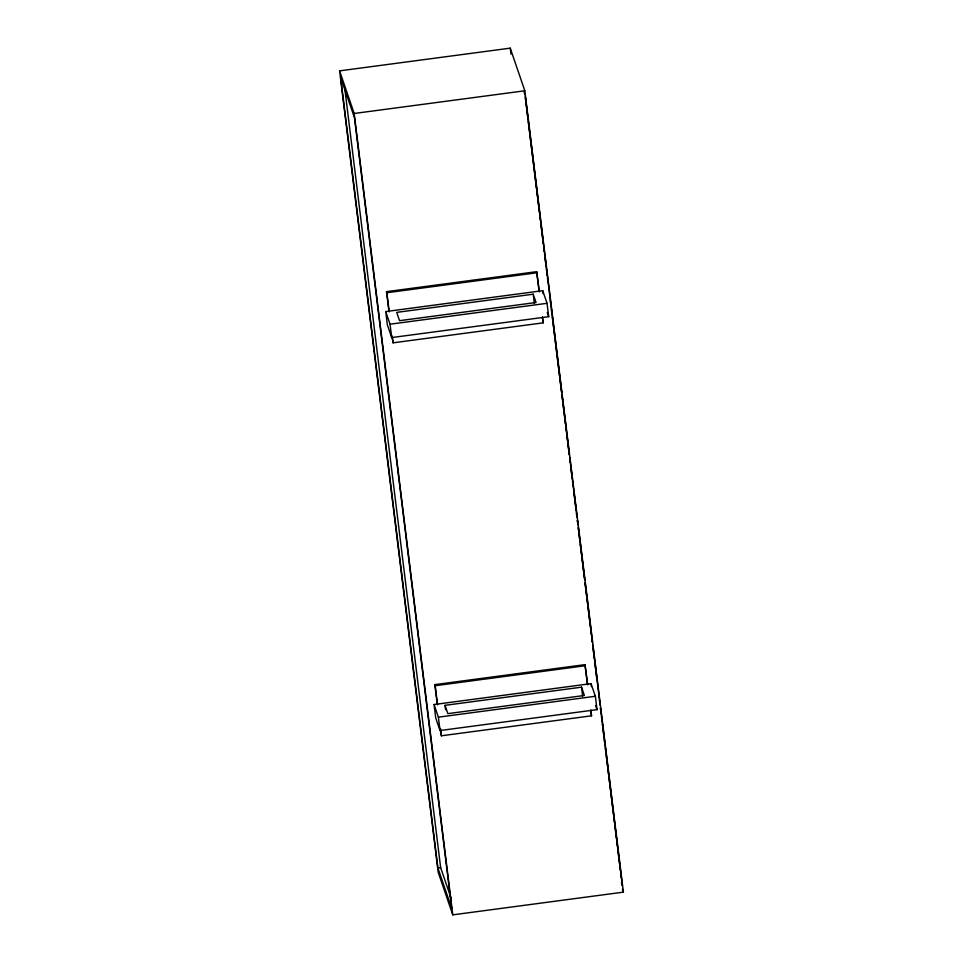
<?xml version="1.0" encoding="UTF-8"?>
<svg xmlns="http://www.w3.org/2000/svg" width="963" height="963" viewBox="0 0 963 963"><rect width="100%" height="100%" fill="white"/><g stroke="black" fill="none" stroke-linecap="round" stroke-linejoin="round"><path stroke-width="1.44" d="M339.59 70.865L510.234 48.15L524.823 90.775L623.41 892.135L452.766 914.85L438.177 872.225L339.59 70.865L354.191 113.478L452.766 914.85M354.191 113.478L524.823 90.775M388.871 310.808L386.512 291.657L536.68 271.674L539.4 291.909M386.512 291.657L386.885 292.74L537.041 272.758M385.73 311.567L542.723 290.67L547.044 303.309L548.693 316.671L391.7 337.568L387.367 324.916L385.73 311.567L390.051 324.206L391.7 337.568M533.225 294.197L396.708 312.373L399.549 320.679L536.066 302.502L533.225 294.197L534.321 303.104M390.051 324.206L547.044 303.309M391.953 335.858L393.048 342.828L543.204 322.846L542.482 316.959M437.19 703.772L434.831 684.633L584.998 664.639L587.731 684.874M434.831 684.633L435.204 685.716L585.372 665.722M434.048 704.531L591.041 683.634L595.375 696.273L597.012 709.635L440.019 730.532L435.697 717.892L434.048 704.531L438.382 717.17L440.019 730.532M445.026 705.337L581.544 687.173L584.385 695.479L447.879 713.643L445.026 705.337L445.58 709.791M438.382 717.17L595.375 696.273M440.272 728.822L441.367 735.792L591.535 715.81L590.801 709.924M437.912 868.048L451.707 908.35L354.444 117.667L340.649 77.353L437.912 868.048L440.645 867.675L451.105 898.262M524.137 92.171L525.088 94.952M547.249 312.457L548.693 316.671M543.204 322.846L542.289 317.345M595.567 705.422L597.012 709.635M591.535 715.81L590.801 711.777M621.4 882.866L622.351 885.647L612.071 802.095M622.435 889.294L623.41 892.135M525.268 96.444L546.19 266.522M546.563 269.508L553.906 329.177M554.267 332.163L561.61 391.833M561.971 394.818L569.314 454.5M569.687 457.473L577.03 517.155M577.391 520.14L577.944 524.606M578.306 527.592L584.734 579.81L584.108 575.368M585.095 582.796L592.438 642.465M592.811 645.451L600.142 705.133M600.515 708.106L604.006 736.454M604.367 739.44L611.71 799.109M525.353 97.757L527.917 118.63M528.29 121.603L528.843 126.081M529.205 129.066L531.769 149.927M532.142 152.912L532.695 157.39M533.057 160.364L535.621 181.237M535.994 184.222L536.535 188.688M536.909 191.673L539.473 212.546M539.846 215.519L540.387 219.997M540.761 222.983L543.325 243.844M543.698 246.829L544.239 251.307M544.613 254.28L547.177 275.153M547.538 278.138L548.091 282.604M550.306 300.612L551.041 306.547M551.402 309.52L551.955 313.974M552.317 316.935L552.87 321.389M553.231 324.362L554.869 337.724M555.242 340.685L558.709 368.889M559.07 371.85L559.623 376.304M559.985 379.278L561.634 392.627M561.995 395.6L562.536 400.054M562.91 403.016L565.462 423.804M565.823 426.765L566.376 431.219M566.738 434.193L569.302 454.969M569.663 457.931L570.204 462.384M570.578 465.358L572.215 478.719M572.588 481.681L573.129 486.134M573.695 490.769L576.079 510.065M576.44 513.038L576.981 517.492M577.355 520.453L577.896 524.907M578.269 527.88L579.907 541.23M580.268 544.203L580.821 548.657M581.183 551.618L583.747 572.407M585.023 582.796L586.66 596.145M587.033 599.118L587.574 603.572M587.936 606.534L590.5 627.31M590.861 630.284L591.414 634.737M591.776 637.711L592.317 642.152M592.69 645.126L594.327 658.487M594.701 661.449L596.891 679.264M598.733 694.287L599.106 697.272M599.468 700.245L600.021 704.723M600.382 707.709L601.117 713.667M601.49 716.653L602.031 721.118M602.405 724.104L604.969 744.977M605.342 747.95L605.883 752.428M606.257 755.413L606.798 759.879M607.172 762.865L608.821 776.274M609.182 779.26L609.735 783.726M610.109 786.711L612.673 807.584M613.034 810.569L613.587 815.035M613.949 818.02L614.502 822.486M614.876 825.472L616.525 838.893M616.886 841.867L617.439 846.345M617.801 849.33L620.377 870.191M620.738 873.176L621.291 877.642M621.653 880.627L622.026 883.613M542.723 290.67L543.084 293.643M591.041 683.634L591.402 686.607M510.234 48.15L510.968 54.121M536.68 271.674L539.027 290.826M584.998 664.639L587.358 683.79M581.544 687.173L582.639 696.068M386.885 292.74L389.233 311.892M392.314 336.942L393.048 342.828M435.204 685.716L437.563 704.868M440.464 728.437L441.367 735.792M344.658 87.44L440.645 867.675"/></g></svg>
